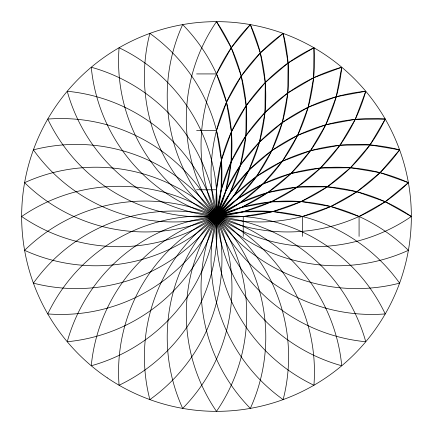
<?xml version="1.0" encoding="UTF-8"?>
<svg xmlns="http://www.w3.org/2000/svg" width="433" height="433" viewBox="0 0 433 433"><rect width="100%" height="100%" fill="white"/><g stroke="black" fill="none" stroke-linecap="round" stroke-linejoin="round"><path stroke-width="0.65" d="M216.5 236.386L216.5 189.757L221.431 160.145L231.428 131.843L246.188 105.701L265.261 82.524L288.075 63.012L313.925 47.754A172.21 172.21 0 0 0 216.5 216.5A172.21 172.21 0 0 0 119.075 385.246A172.21 172.21 0 0 0 216.5 216.5L229.874 193.34L240.407 165.227L245.901 135.718L246.188 105.701L241.257 76.094L231.26 47.787L216.5 21.65A172.21 172.21 0 0 0 216.5 216.5A172.21 172.21 0 0 1 216.5 411.35A172.21 172.21 0 0 1 216.5 216.5L221.144 190.163L221.431 160.145L216.5 130.533L226.497 102.231L241.257 76.094L260.33 52.913L283.144 33.401L288.075 63.012L287.788 93.03L282.294 122.539L271.756 150.646L256.504 176.496L236.986 199.31L216.5 216.5A172.21 172.21 0 0 1 67.234 341.745A172.21 172.21 0 0 1 216.5 216.5A172.21 172.21 0 0 1 365.766 91.255L336.252 96.748L308.144 107.281L282.294 122.539L259.481 142.051L240.407 165.227L225.647 191.37L216.5 216.5A172.21 172.21 0 0 1 149.856 399.599A172.21 172.21 0 0 1 216.5 216.5A172.21 172.21 0 0 1 283.144 33.401A172.21 172.21 0 0 1 216.5 216.5A172.21 172.21 0 0 1 182.666 408.389A172.21 172.21 0 0 1 216.5 216.5A172.21 172.21 0 0 1 250.334 24.611L231.26 47.787L216.5 73.924L226.497 102.231L231.428 131.843L231.141 161.855L225.647 191.37M221.144 190.163L231.141 161.855L245.901 135.718L264.974 112.542L287.788 93.03L313.638 77.772L341.745 67.234L336.252 96.748L325.719 124.856L310.461 150.706L290.949 173.519L267.773 192.593L241.63 207.353L216.5 216.5A172.21 172.21 0 0 1 33.401 283.144A172.21 172.21 0 0 1 216.5 216.5A172.21 172.21 0 0 1 399.599 149.856L369.988 144.925L339.97 145.212L310.461 150.706L282.354 161.244L256.504 176.496L233.69 196.014L216.5 216.5A172.21 172.21 0 0 1 91.255 365.766A172.21 172.21 0 0 1 216.5 216.5A172.21 172.21 0 0 1 341.745 67.234A172.21 172.21 0 0 1 216.5 216.5A172.21 172.21 0 0 1 47.754 313.925A172.21 172.21 0 0 1 216.5 216.5A172.21 172.21 0 0 1 385.246 119.075L369.988 144.925L350.476 167.739L327.299 186.812L301.157 201.572L272.855 211.569L243.243 216.5L196.614 216.5M233.69 196.014L248.948 170.158L259.481 142.051L264.974 112.542L265.261 82.524L260.33 52.913L250.334 24.611A172.21 172.21 0 0 1 216.5 216.5A172.21 172.21 0 0 1 250.334 408.389A172.21 172.21 0 0 1 216.5 216.5A172.21 172.21 0 0 0 182.666 24.611A172.21 172.21 0 0 0 216.5 216.5A172.21 172.21 0 0 0 283.144 399.599A172.21 172.21 0 0 0 216.5 216.5A172.21 172.21 0 0 1 149.856 33.401A172.21 172.21 0 0 1 216.5 216.5A172.21 172.21 0 0 0 313.925 385.246A172.21 172.21 0 0 0 216.5 216.5A172.21 172.21 0 0 1 119.075 47.754A172.21 172.21 0 0 1 216.5 216.5A172.21 172.21 0 0 0 341.745 365.766A172.21 172.21 0 0 0 216.5 216.5A172.21 172.21 0 0 0 91.255 67.234A172.21 172.21 0 0 0 216.5 216.5A172.21 172.21 0 0 0 365.766 341.745A172.21 172.21 0 0 0 216.5 216.5A172.21 172.21 0 0 1 67.234 91.255A172.21 172.21 0 0 1 216.5 216.5A172.21 172.21 0 0 1 385.246 313.925A172.21 172.21 0 0 1 216.5 216.5A172.21 172.21 0 0 0 47.754 119.075A172.21 172.21 0 0 0 216.5 216.5A172.21 172.21 0 0 0 399.599 283.144A172.21 172.21 0 0 0 216.5 216.5A172.21 172.21 0 0 1 33.401 149.856A172.21 172.21 0 0 1 216.5 216.5A172.21 172.21 0 0 0 408.389 250.334A172.21 172.21 0 0 0 216.5 216.5A172.21 172.21 0 0 1 24.611 182.666A172.21 172.21 0 0 1 216.5 216.5A172.21 172.21 0 0 1 411.35 216.5L385.213 201.74L356.906 191.743L327.299 186.812L297.282 187.099L267.773 192.593L239.66 203.126L216.5 216.5A172.21 172.21 0 0 0 24.611 250.334A172.21 172.21 0 0 0 216.5 216.5A172.21 172.21 0 0 1 408.389 182.666L380.087 172.67L350.476 167.739L320.458 168.026L290.949 173.519L262.842 184.052L236.986 199.31M229.874 193.34L248.948 170.158L271.756 150.646L297.612 135.388L325.719 124.856L355.228 119.362L385.246 119.075A172.21 172.21 0 0 1 216.5 216.5A172.21 172.21 0 0 0 21.65 216.5A172.21 172.21 0 0 0 216.5 216.5A172.21 172.21 0 0 0 411.35 216.5M239.66 203.126L262.842 184.052L282.354 161.244L297.612 135.388L308.144 107.281L313.638 77.772L313.925 47.754A172.21 172.21 0 0 1 216.5 216.5L242.837 211.856L271.145 201.859L297.282 187.099L320.458 168.026L339.97 145.212L355.228 119.362L365.766 91.255A172.21 172.21 0 0 1 216.5 216.5A172.21 172.21 0 0 0 216.5 21.65M241.63 207.353L271.145 201.859L301.157 201.572L330.769 206.503L359.076 216.5L385.213 201.74L408.389 182.666A172.21 172.21 0 0 1 216.5 216.5A172.21 172.21 0 0 0 399.599 149.856L380.087 172.67L356.906 191.743L330.769 206.503L302.467 216.5L272.855 211.569L242.837 211.856M196.614 73.924L216.5 73.924M196.614 130.533L216.5 130.533M196.614 189.757L216.5 189.757M359.076 216.5L359.076 236.386M302.467 216.5L302.467 236.386M243.243 216.5L243.243 236.386M107.287 377.863A194.85 194.85 0 0 0 410.852 230.399A194.85 194.85 0 0 0 131.361 41.232A194.85 194.85 0 0 0 107.287 377.863"/></g></svg>
